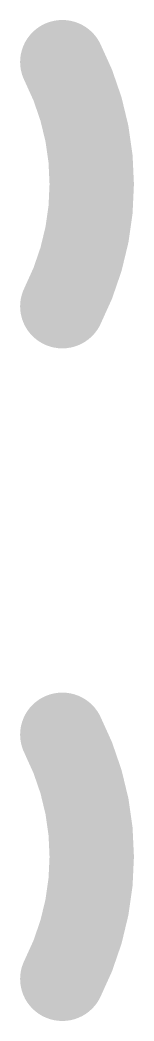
# Model space of a CAD drawing. Header units: millimetres. Extents: x 6.83 to 16.18, y 4.59 to 12.3.
# Drawn here: x 13.6854 to 13.6989, y 10.6158 to 10.7348 of the extents above; entities that cross this region are included whole.
import ezdxf

# ---------------------------------------------------------------- set-up
doc = ezdxf.new("R2010")
doc.units = ezdxf.units.MM
doc.header["$MEASUREMENT"] = 0
doc.layers.add('InternalPlane1', color=76, linetype='Continuous')
doc.layers.add('InternalPlane2', color=16, linetype='Continuous')

msp = doc.modelspace()

# ---------------------------------------------------------------- linework, layer by layer
at = {"layer": 'InternalPlane1', "const_width": 0.01}
for points in [[(13.6904, 10.72984, -0.240079), (13.6904, 10.70078)], [(13.6904, 10.64984, -0.240079), (13.6904, 10.62078)]]:
    msp.add_lwpolyline(points, format="xyb", dxfattribs=at)
at = {"layer": 'InternalPlane1', "const_width": 0.005}
for points in [[(13.6879, 10.72984, 1), (13.6929, 10.72984, 1)], [(13.6879, 10.70078, 1), (13.6929, 10.70078, 1)], [(13.6879, 10.64984, 1), (13.6929, 10.64984, 1)], [(13.6879, 10.62078, 1), (13.6929, 10.62078, 1)]]:
    msp.add_lwpolyline(points, format="xyb", close=True, dxfattribs=at)
at = {"layer": 'InternalPlane2', "const_width": 0.01}
for points in [[(13.6904, 10.72984, -0.240079), (13.6904, 10.70078)], [(13.6904, 10.64984, -0.240079), (13.6904, 10.62078)]]:
    msp.add_lwpolyline(points, format="xyb", dxfattribs=at)
at = {"layer": 'InternalPlane2', "const_width": 0.005}
for points in [[(13.6879, 10.72984, 1), (13.6929, 10.72984, 1)], [(13.6879, 10.70078, 1), (13.6929, 10.70078, 1)], [(13.6879, 10.64984, 1), (13.6929, 10.64984, 1)], [(13.6879, 10.62078, 1), (13.6929, 10.62078, 1)]]:
    msp.add_lwpolyline(points, format="xyb", close=True, dxfattribs=at)

doc.saveas('drawing.dxf')
